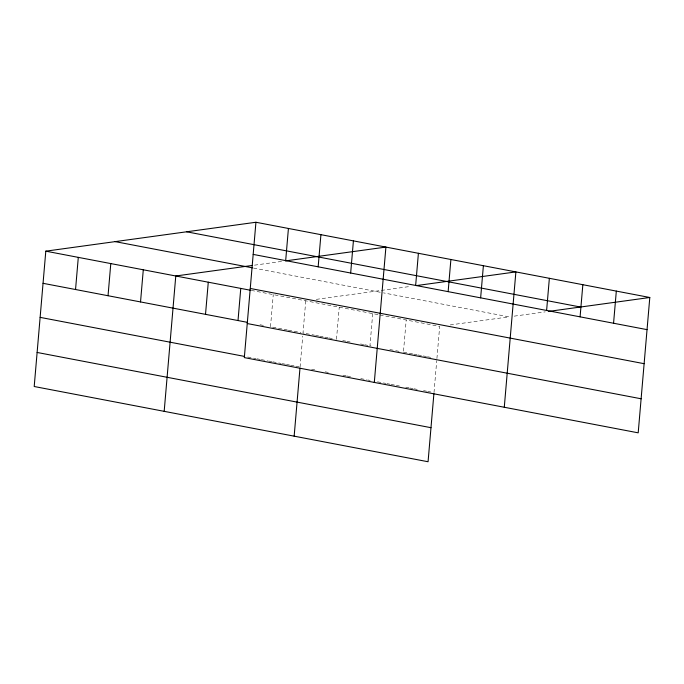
<?xml version="1.0" encoding="UTF-8"?>
<svg xmlns="http://www.w3.org/2000/svg" width="684" height="684" viewBox="0 0 684 684"><rect width="100%" height="100%" fill="white"/><g stroke="black" fill="none" stroke-linecap="round" stroke-linejoin="round"><path stroke-width="0.51" stroke-dasharray="3.42 2.56" d="M270.505 326.764L273.267 294.607M300.079 367.026L302.73 336.16M305.757 300.815L303.003 332.963L305.09 333.364M336.477 339.358L339.238 307.21M372.712 313.605L369.958 345.753L373.096 346.352M403.526 351.114L406.193 320.001M433.998 392.599L436.734 360.673M436.914 358.544L439.675 326.396L380.039 314.999M254.439 265.17L282.398 261.322M316.264 299.37L380.278 290.563M381.313 290.418L410.306 286.434M450.175 324.943L509.016 316.854L383.467 292.872M514.188 316.145L545.251 311.87M253.507 268.051L382.424 292.675M251.25 290.401L378.987 314.802M260.023 324.755L265.264 325.755M272.6 327.157L283.082 329.166M284.134 329.363L287.28 329.962M288.323 330.167L300.9 332.569M306.141 333.57L314.512 335.169M315.555 335.365L318.693 335.964M319.736 336.16L323.925 336.964M324.968 337.161L328.106 337.759M329.158 337.964L332.296 338.563M342.752 340.564L345.899 341.162M346.942 341.359L350.08 341.957M360.545 343.958L363.683 344.556M364.726 344.753L367.864 345.36M389.837 349.55L399.251 351.354M403.44 352.149L412.854 353.953M413.897 354.15L417.035 354.748M418.086 354.945L422.267 355.748M423.31 355.945L426.457 356.544M427.5 356.749L430.638 357.347M247.668 357.014L256.055 358.613M257.107 358.818L260.245 359.416M261.297 359.613L267.589 360.819M268.632 361.015L271.779 361.614M272.831 361.819L281.209 363.418M282.261 363.623L285.408 364.221M286.451 364.418L289.597 365.017M290.649 365.222L294.838 366.026M295.89 366.222L299.036 366.821M311.588 369.223L314.726 369.822M325.191 371.822L328.329 372.421M342.975 375.217L346.113 375.815M347.156 376.012L352.388 377.012M360.759 378.611L367.034 379.808M368.086 380.013L370.172 380.415M377.5 381.809L385.87 383.408M386.913 383.604L390.051 384.211M391.103 384.408L395.284 385.203M396.335 385.408L399.473 386.007M405.749 387.204L408.887 387.802M409.93 388.008L413.068 388.606M414.119 388.803L417.257 389.401M423.533 390.607L426.671 391.205M427.714 391.402L430.86 392"/><path stroke-width="1.03" d="M255.936 222.257L244.325 357.604L638.198 432.835L649.8 297.489L255.936 222.257L45.802 251.165L34.2 386.511L428.064 461.743L433.904 393.668M75.539 289.52L78.301 257.364M108.038 295.727L110.791 263.571M140.528 301.935L143.289 269.778M164.177 411.341L175.779 275.985L252.37 265.452M205.516 314.349L208.278 282.193M238.015 320.557L240.768 288.4M285.673 260.613L288.426 228.465M294.154 436.17L299.985 368.086M318.163 266.82L320.924 234.672M350.661 273.027L353.414 240.871M374.302 382.433L385.913 247.078L285.502 260.895M415.65 285.442L418.403 253.285M448.14 291.649L450.893 259.493M480.638 297.856L483.391 265.7M504.279 407.262L515.881 271.907L416.513 285.579M546.61 310.459L549.363 278.303M580.083 316.846L582.845 284.698M613.565 323.241L616.318 291.093M548.363 311.442L649.8 297.489M186.587 231.791L580.459 307.022M253.174 254.405L647.047 329.637M115.143 241.623L252.456 267.846M250.258 288.46L644.123 363.691M45.802 251.165L250.199 290.204M43.049 283.313L247.446 322.352M247.249 323.549L641.113 398.781M40.125 317.367L244.53 356.415M37.116 352.457L430.988 427.688"/></g></svg>
